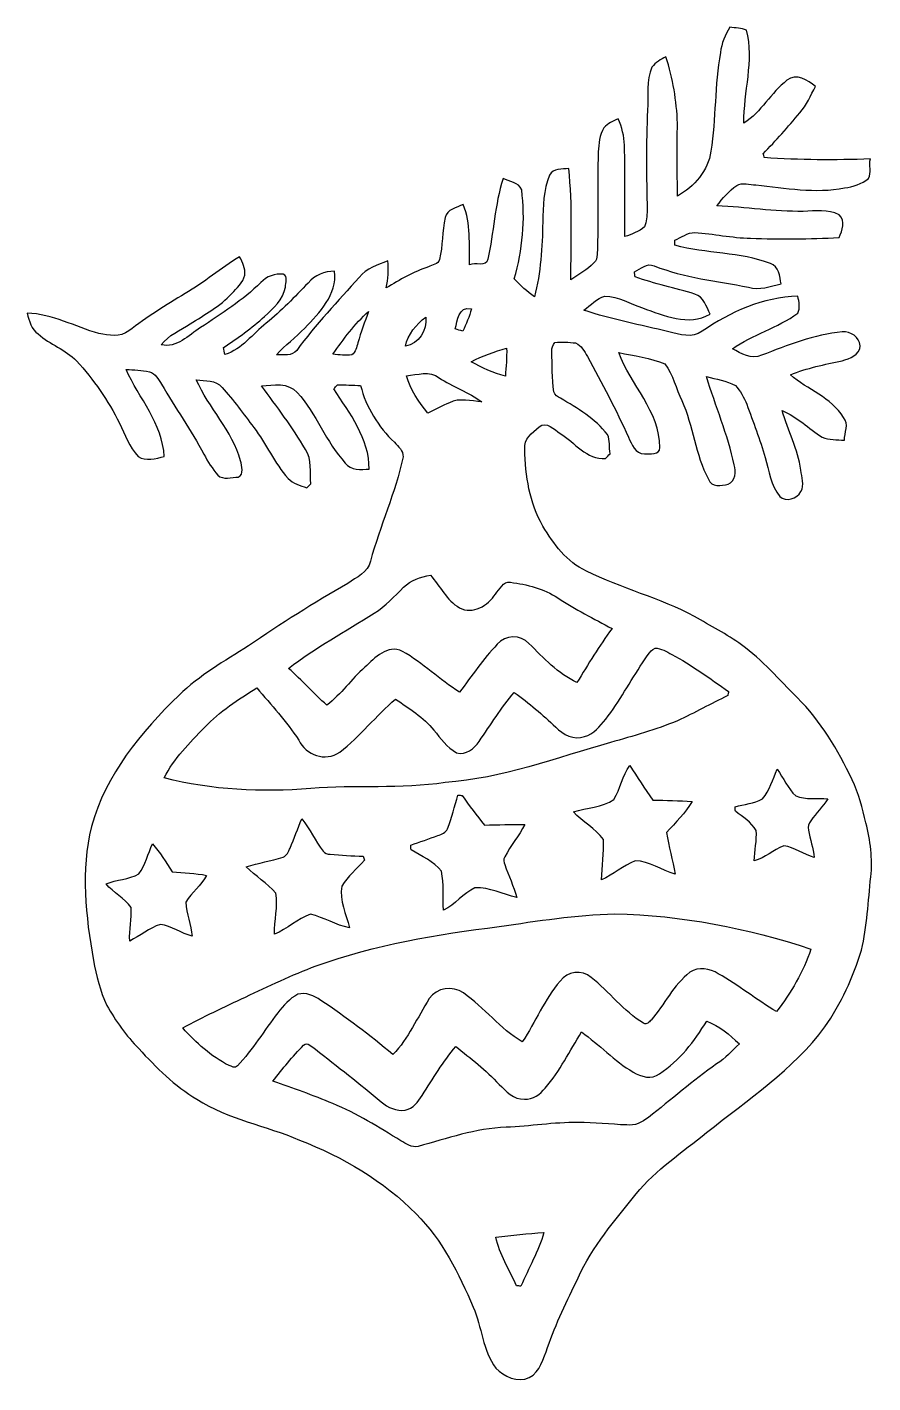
# Model space of a CAD drawing. Header units: centimetres. Extents: x -8.8 to 9.1, y -14.6 to 14.1.
import ezdxf

# ---------------------------------------------------------------- set-up
doc = ezdxf.new("R2010")
doc.units = ezdxf.units.CM
doc.header["$MEASUREMENT"] = 0
doc.layers.add('Layer 1', color=7, linetype='Continuous')

msp = doc.modelspace()

# ---------------------------------------------------------------- linework, layer by layer
at = {"layer": 'Layer 1', "color": 251}
for points, knots in [([(6.08401, 14.08395), (6.19795, 14.06243), (6.32672, 14.06913), (6.43643, 14.02115), (6.43643, 14.02115), (6.604, 13.3731), (6.36799, 12.71199), (6.38034, 12.05653), (6.38034, 12.05653), (6.74758, 12.29078), (6.94725, 12.70035), (7.28839, 12.96), (7.28839, 12.96), (7.48841, 13.13004), (7.72266, 12.95294), (7.8927, 12.833), (7.8927, 12.833), (7.78827, 12.64144), (7.70184, 12.43683), (7.55721, 12.27102), (7.55721, 12.27102), (7.30744, 11.97786), (7.05908, 11.68259), (6.78568, 11.41095), (6.78568, 11.41095), (6.79203, 11.38978), (6.80402, 11.34816), (6.81002, 11.32734), (6.81002, 11.32734), (7.55509, 11.27478), (8.30157, 11.27231), (9.0484, 11.29947), (9.0484, 11.29947), (9.01629, 11.1693), (9.07732, 11.00949), (9.00677, 10.88884), (9.00677, 10.88884), (8.86954, 10.76678), (8.68221, 10.71704), (8.50547, 10.68599), (8.50547, 10.68599), (7.88317, 10.57028), (7.25311, 10.68211), (6.63328, 10.75514), (6.63328, 10.75514), (6.50346, 10.73961), (6.34471, 10.82075), (6.22794, 10.74032), (6.22794, 10.74032), (6.06496, 10.62038), (5.92772, 10.46833), (5.80813, 10.30605), (5.80813, 10.30605), (6.41703, 10.28347), (7.02204, 10.18505), (7.63235, 10.19175), (7.63235, 10.19175), (7.88388, 10.19598), (8.15799, 10.2489), (8.38906, 10.11802), (8.38906, 10.11802), (8.53475, 9.98926), (8.45644, 9.78711), (8.38941, 9.6393), (8.38941, 9.6393), (7.76676, 9.60614), (7.14269, 9.60085), (6.52004, 9.62307), (6.52004, 9.62307), (6.12387, 9.63366), (5.73617, 9.72079), (5.34176, 9.74478), (5.34176, 9.74478), (5.18619, 9.74831), (5.05813, 9.63683), (4.92019, 9.58286), (4.92019, 9.58286), (4.92125, 9.5564), (4.92301, 9.50348), (4.92407, 9.47702), (4.92407, 9.47702), (5.58588, 9.29393), (6.2932, 9.33767), (6.93843, 9.09214), (6.93843, 9.09214), (7.12117, 9.03605), (7.13422, 8.81415), (7.1628, 8.65964), (7.1628, 8.65964), (6.93737, 8.6039), (6.70807, 8.52593), (6.47488, 8.59155), (6.47488, 8.59155), (5.80707, 8.71961), (5.12374, 8.78981), (4.48627, 9.04028), (4.48627, 9.04028), (4.33352, 9.11684), (4.20053, 8.97608), (4.07, 8.91505), (4.07, 8.91505), (4.07247, 8.88859), (4.07741, 8.83532), (4.07987, 8.80886), (4.07987, 8.80886), (4.49298, 8.65928), (4.92584, 8.5792), (5.34388, 8.44479), (5.34388, 8.44479), (5.53156, 8.39223), (5.58412, 8.17562), (5.66561, 8.02005), (5.66561, 8.02005), (5.20559, 7.76111), (4.68877, 7.99289), (4.24074, 8.15305), (4.24074, 8.15305), (3.97651, 8.24018), (3.73027, 8.40176), (3.44558, 8.40493), (3.44558, 8.40493), (3.27131, 8.35307), (3.14537, 8.20914), (3.00073, 8.10719), (3.00073, 8.10719), (3.58352, 7.90363), (4.19453, 7.80097), (4.79107, 7.64505), (4.79107, 7.64505), (5.02109, 7.59601), (5.28849, 7.50252), (5.49698, 7.65951), (5.49698, 7.65951), (6.09247, 8.07297), (6.78356, 8.37882), (7.51911, 8.39929), (7.51911, 8.39929), (7.54345, 8.28146), (7.56779, 8.15481), (7.51805, 8.03945), (7.51805, 8.03945), (7.08731, 7.73712), (6.57049, 7.5886), (6.13551, 7.29156), (6.13551, 7.29156), (6.31649, 7.18326), (6.53732, 7.06085), (6.75181, 7.15257), (6.75181, 7.15257), (7.30321, 7.36988), (7.86306, 7.58649), (8.45714, 7.64928), (8.45714, 7.64928), (8.63036, 7.66057), (8.82086, 7.5371), (8.83602, 7.35542), (8.83602, 7.35542), (8.82721, 7.15962), (8.61166, 7.07919), (8.45114, 7.03721), (8.45114, 7.03721), (8.08249, 6.95854), (7.71066, 6.88375), (7.36, 6.74229), (7.36, 6.74229), (7.71596, 6.41844), (8.23172, 6.27027), (8.48078, 5.83636), (8.48078, 5.83636), (8.61448, 5.70195), (8.49524, 5.51533), (8.50159, 5.35799), (8.50159, 5.35799), (8.34425, 5.37245), (8.17774, 5.36081), (8.02957, 5.42078), (8.02957, 5.42078), (7.74947, 5.60917), (7.50006, 5.85117), (7.18608, 5.98558), (7.18608, 5.98558), (7.3085, 5.56366), (7.5184, 5.16819), (7.58437, 4.72934), (7.58437, 4.72934), (7.59672, 4.58258), (7.66516, 4.41254), (7.58261, 4.27284), (7.58261, 4.27284), (7.50464, 4.11903), (7.26722, 4.04777), (7.13528, 4.17195), (7.13528, 4.17195), (6.94443, 4.40549), (6.91762, 4.71452), (6.82554, 4.99145), (6.82554, 4.99145), (6.72042, 5.37528), (6.57648, 5.7464), (6.43819, 6.11858), (6.43819, 6.11858), (6.38351, 6.26286), (6.3052, 6.40256), (6.19831, 6.51334), (6.19831, 6.51334), (6.01169, 6.61952), (5.79155, 6.6481), (5.58694, 6.70384), (5.58694, 6.70384), (5.77956, 6.08048), (6.03885, 5.47688), (6.17432, 4.83588), (6.17432, 4.83588), (6.21489, 4.70041), (6.20571, 4.48733), (6.04626, 4.43089), (6.04626, 4.43089), (5.90374, 4.39526), (5.68995, 4.35575), (5.63139, 4.53602), (5.63139, 4.53602), (5.34917, 5.05248), (5.31036, 5.66032), (5.06765, 6.19478), (5.06765, 6.19478), (4.94136, 6.44772), (4.88738, 6.74229), (4.71241, 6.96877), (4.71241, 6.96877), (4.40549, 7.10106), (4.06224, 7.14234), (3.73556, 7.21148), (3.73556, 7.21148), (3.98533, 6.52392), (4.60551, 5.97182), (4.60516, 5.20312), (4.60516, 5.20312), (4.60234, 5.04296), (4.39208, 5.07083), (4.28061, 5.07012), (4.28061, 5.07012), (4.08693, 5.06801), (4.01002, 5.27685), (3.93947, 5.42184), (3.93947, 5.42184), (3.68441, 6.00675), (3.37714, 6.56625), (3.07411, 7.12717), (3.07411, 7.12717), (3.00849, 7.23371), (2.94781, 7.36141), (2.82646, 7.41327), (2.82646, 7.41327), (2.68041, 7.42703), (2.53189, 7.44643), (2.38689, 7.42103), (2.38689, 7.42103), (2.3435, 7.37023), (2.32198, 7.30321), (2.32445, 7.23688), (2.32445, 7.23688), (2.32763, 6.95149), (2.33221, 6.66538), (2.36396, 6.38104), (2.36396, 6.38104), (2.38196, 6.3119), (2.45039, 6.27909), (2.50578, 6.24417), (2.50578, 6.24417), (2.86738, 6.03426), (3.23956, 5.81343), (3.4985, 5.47688), (3.4985, 5.47688), (3.562, 5.35622), (3.52143, 5.20453), (3.55424, 5.07471), (3.55424, 5.07471), (3.52213, 5.0419), (3.49038, 5.00839), (3.45934, 4.97452), (3.45934, 4.97452), (3.05364, 4.93501), (2.81164, 5.31707), (2.50155, 5.50263), (2.50155, 5.50263), (2.37949, 5.58165), (2.20345, 5.76862), (2.05387, 5.6388), (2.05387, 5.6388), (1.90888, 5.52097), (1.71697, 5.38339), (1.75401, 5.16749), (1.75401, 5.16749), (1.76601, 4.61151), (1.84679, 4.03331), (2.13501, 3.54683), (2.13501, 3.54683), (2.36396, 3.16759), (2.63384, 2.78271), (3.05259, 2.59609), (3.05259, 2.59609), (3.79236, 2.22462), (4.60869, 2.02918), (5.33894, 1.63618), (5.33894, 1.63618), (5.67055, 1.43863), (6.01768, 1.26541), (6.32989, 1.03646), (6.32989, 1.03646), (6.76875, 0.7172), (7.12329, 0.30233), (7.50641, -0.07832), (7.50641, -0.07832), (8.00594, -0.56974), (8.3626, -1.18357), (8.66457, -1.81081), (8.66457, -1.81081), (8.80357, -2.09938), (8.87765, -2.41265), (8.95385, -2.72239), (8.95385, -2.72239), (9.04875, -3.09457), (9.10202, -3.48051), (9.05757, -3.86433), (9.05757, -3.86433), (9.00324, -4.38115), (8.9789, -4.90326), (8.86178, -5.41091), (8.86178, -5.41091), (8.68574, -5.98487), (8.42927, -6.53803), (8.08955, -7.03333), (8.08955, -7.03333), (7.41468, -7.93609), (6.46606, -8.57003), (5.59259, -9.26183), (5.59259, -9.26183), (5.08282, -9.67811), (4.52296, -10.04464), (4.10492, -10.5604), (4.10492, -10.5604), (3.65301, -11.11814), (3.17853, -11.67271), (2.87655, -12.33064), (2.87655, -12.33064), (2.65289, -12.81818), (2.40171, -13.29478), (2.23449, -13.80631), (2.23449, -13.80631), (2.14348, -14.03033), (2.0828, -14.31784), (1.84573, -14.43884), (1.84573, -14.43884), (1.59808, -14.55067), (1.31657, -14.41944), (1.14335, -14.23776), (1.14335, -14.23776), (0.86325, -13.8624), (0.8449, -13.37275), (0.66463, -12.95224), (0.66463, -12.95224), (0.36089, -12.24456), (0.01482, -11.52948), (-0.54081, -10.98268), (-0.54081, -10.98268), (-1.22731, -10.2803), (-2.09303, -9.77759), (-3.00284, -9.42128), (-3.00284, -9.42128), (-3.71757, -9.11437), (-4.50885, -8.98525), (-5.17172, -8.56121), (-5.17172, -8.56121), (-5.63915, -8.27864), (-6.03003, -7.89093), (-6.39798, -7.49124), (-6.39798, -7.49124), (-6.66186, -7.21889), (-6.88587, -6.9088), (-7.06896, -6.57719), (-7.06896, -6.57719), (-7.2196, -6.2805), (-7.28733, -5.9503), (-7.35542, -5.62716), (-7.35542, -5.62716), (-7.51522, -4.69653), (-7.63164, -3.72851), (-7.39563, -2.80035), (-7.39563, -2.80035), (-7.09754, -1.70568), (-6.34859, -0.80045), (-5.54673, -0.02752), (-5.54673, -0.02752), (-5.11739, 0.39582), (-4.58646, 0.69039), (-4.08376, 1.01459), (-4.08376, 1.01459), (-3.39831, 1.47849), (-2.70193, 1.92581), (-1.98155, 2.33398), (-1.98155, 2.33398), (-1.80622, 2.46345), (-1.54905, 2.56258), (-1.50566, 2.80494), (-1.50566, 2.80494), (-1.30246, 3.54718), (-0.97896, 4.25203), (-0.81809, 5.00592), (-0.81809, 5.00592), (-0.80645, 5.13503), (-0.92004, 5.22887), (-0.99977, 5.3146), (-0.99977, 5.3146), (-1.34267, 5.63951), (-1.59879, 6.05649), (-1.7145, 6.5151), (-1.7145, 6.5151), (-1.87713, 6.52251), (-2.04047, 6.52604), (-2.20274, 6.53203), (-2.20274, 6.53203), (-2.2285, 6.5024), (-2.2539, 6.47277), (-2.2793, 6.44243), (-2.2793, 6.44243), (-1.94451, 5.92808), (-1.52859, 5.39186), (-1.53282, 4.74557), (-1.53282, 4.74557), (-1.70568, 4.7438), (-1.9177, 4.71523), (-2.03659, 4.87751), (-2.03659, 4.87751), (-2.44581, 5.32236), (-2.64795, 5.91785), (-3.05082, 6.3694), (-3.05082, 6.3694), (-3.23921, 6.58001), (-3.55847, 6.52992), (-3.80718, 6.50558), (-3.80718, 6.50558), (-3.48262, 6.07025), (-3.15278, 5.63527), (-2.87937, 5.16467), (-2.87937, 5.16467), (-2.7305, 4.95124), (-2.78941, 4.67854), (-2.76401, 4.43548), (-2.76401, 4.43548), (-2.79329, 4.40972), (-2.82222, 4.38326), (-2.8508, 4.35681), (-2.8508, 4.35681), (-2.98979, 4.40231), (-3.14043, 4.44147), (-3.24309, 4.55224), (-3.24309, 4.55224), (-3.53307, 4.8768), (-3.70628, 5.28285), (-3.96875, 5.62681), (-3.96875, 5.62681), (-4.18394, 5.91608), (-4.40055, 6.20501), (-4.63797, 6.47594), (-4.63797, 6.47594), (-4.77061, 6.6354), (-4.99639, 6.60788), (-5.18266, 6.63646), (-5.18266, 6.63646), (-4.91878, 6.04238), (-4.42454, 5.56189), (-4.24744, 4.92478), (-4.24744, 4.92478), (-4.22698, 4.8073), (-4.16595, 4.64397), (-4.29824, 4.57518), (-4.29824, 4.57518), (-4.43512, 4.58541), (-4.61504, 4.51132), (-4.72758, 4.62033), (-4.72758, 4.62033), (-4.84117, 4.75791), (-4.94065, 4.90643), (-5.02356, 5.06413), (-5.02356, 5.06413), (-5.2959, 5.57071), (-5.62293, 6.0452), (-5.91397, 6.54085), (-5.91397, 6.54085), (-5.98099, 6.64139), (-6.04555, 6.77051), (-6.17114, 6.80508), (-6.17114, 6.80508), (-6.33518, 6.83013), (-6.49923, 6.84953), (-6.66468, 6.85412), (-6.66468, 6.85412), (-6.39198, 6.24381), (-5.89703, 5.71112), (-5.85823, 5.01227), (-5.85823, 5.01227), (-6.03497, 4.98052), (-6.25299, 4.90044), (-6.41103, 5.01862), (-6.41103, 5.01862), (-6.598, 5.21653), (-6.68867, 5.47864), (-6.80685, 5.71888), (-6.80685, 5.71888), (-7.03721, 6.20183), (-7.35718, 6.63646), (-7.70925, 7.03721), (-7.70925, 7.03721), (-7.94456, 7.27181), (-8.27299, 7.38187), (-8.51923, 7.60307), (-8.51923, 7.60307), (-8.67375, 7.69691), (-8.70761, 7.88176), (-8.75453, 8.04051), (-8.75453, 8.04051), (-8.21337, 8.03169), (-7.74524, 7.75159), (-7.23865, 7.61189), (-7.23865, 7.61189), (-7.03192, 7.57202), (-6.78674, 7.52792), (-6.60964, 7.66798), (-6.60964, 7.66798), (-6.23076, 7.9562), (-5.83001, 8.21478), (-5.41902, 8.45467), (-5.41902, 8.45467), (-5.01897, 8.68997), (-4.6669, 8.99619), (-4.26896, 9.23466), (-4.26896, 9.23466), (-4.20652, 9.11296), (-4.1462, 8.98525), (-4.15678, 8.84343), (-4.15678, 8.84343), (-4.20053, 8.68609), (-4.32753, 8.57179), (-4.43371, 8.45538), (-4.43371, 8.45538), (-4.68171, 8.18727), (-5.00662, 8.01017), (-5.31213, 7.81756), (-5.31213, 7.81756), (-5.52238, 7.67962), (-5.76968, 7.57978), (-5.92561, 7.37341), (-5.92561, 7.37341), (-5.59012, 7.29791), (-5.34776, 7.57661), (-5.09446, 7.73747), (-5.09446, 7.73747), (-4.64891, 8.02569), (-4.20405, 8.31991), (-3.81953, 8.68856), (-3.81953, 8.68856), (-3.70381, 8.82227), (-3.5179, 8.88294), (-3.34574, 8.86284), (-3.34574, 8.86284), (-3.23815, 8.82297), (-3.30271, 8.68186), (-3.30024, 8.5912), (-3.30024, 8.5912), (-3.3468, 8.33296), (-3.55776, 8.14529), (-3.73944, 7.97242), (-3.73944, 7.97242), (-4.01038, 7.72971), (-4.3053, 7.51487), (-4.6101, 7.31696), (-4.6101, 7.31696), (-4.59987, 7.26687), (-4.58929, 7.21677), (-4.57835, 7.16668), (-4.57835, 7.16668), (-4.21816, 7.28063), (-3.99203, 7.60624), (-3.70487, 7.83131), (-3.70487, 7.83131), (-3.38596, 8.08743), (-3.10691, 8.38623), (-2.82328, 8.67939), (-2.82328, 8.67939), (-2.6797, 8.84202), (-2.47474, 8.92387), (-2.26272, 8.93233), (-2.26272, 8.93233), (-2.20239, 8.42927), (-2.58022, 8.05921), (-2.89419, 7.72724), (-2.89419, 7.72724), (-3.08081, 7.52651), (-3.31082, 7.37023), (-3.48862, 7.16139), (-3.48862, 7.16139), (-3.35139, 7.1695), (-3.15983, 7.12611), (-3.06141, 7.25699), (-3.06141, 7.25699), (-2.66488, 7.80627), (-2.19393, 8.29522), (-1.74272, 8.79863), (-1.74272, 8.79863), (-1.58997, 8.98384), (-1.35608, 9.06427), (-1.13806, 9.14576), (-1.13806, 9.14576), (-1.12607, 8.95456), (-1.12889, 8.76229), (-1.17122, 8.57497), (-1.17122, 8.57497), (-0.88653, 8.74783), (-0.59655, 8.91505), (-0.27975, 9.02194), (-0.27975, 9.02194), (-0.21237, 9.06674), (-0.0635, 9.07133), (-0.04657, 9.17822), (-0.04657, 9.17822), (0.02117, 9.46785), (0.01023, 9.76947), (0.07056, 10.06016), (0.07056, 10.06016), (0.10936, 10.23761), (0.31221, 10.27077), (0.45191, 10.33745), (0.45191, 10.33745), (0.61983, 9.93599), (0.57573, 9.49007), (0.58561, 9.06533), (0.58561, 9.06533), (0.69497, 9.12319), (0.94086, 9.00606), (0.97543, 9.17963), (0.97543, 9.17963), (1.09538, 9.74478), (1.11689, 10.33039), (1.29505, 10.8839), (1.29505, 10.8839), (1.42628, 10.82604), (1.62631, 10.80382), (1.68698, 10.64895), (1.68698, 10.64895), (1.77024, 10.01889), (1.70321, 9.37754), (1.53176, 8.76723), (1.53176, 8.76723), (1.66158, 8.62753), (1.80093, 8.49559), (1.95827, 8.38694), (1.95827, 8.38694), (2.08915, 8.90199), (2.12231, 9.43645), (2.13219, 9.96597), (2.13219, 9.96597), (2.14136, 10.29758), (2.1403, 10.64472), (2.27401, 10.95516), (2.27401, 10.95516), (2.34844, 11.10686), (2.54071, 11.07581), (2.68146, 11.09909), (2.68146, 11.09909), (2.76472, 10.31769), (2.72697, 9.53135), (2.72591, 8.74712), (2.72591, 8.74712), (2.89489, 8.85472), (3.06564, 8.96373), (3.21169, 9.10202), (3.21169, 9.10202), (3.26319, 9.14717), (3.27942, 9.21667), (3.28154, 9.28194), (3.28154, 9.28194), (3.31435, 10.00337), (3.28436, 10.7255), (3.30235, 11.44693), (3.30235, 11.44693), (3.31929, 11.6205), (3.32458, 11.80853), (3.42477, 11.95846), (3.42477, 11.95846), (3.50167, 12.05336), (3.62056, 12.09746), (3.72745, 12.14861), (3.72745, 12.14861), (3.80612, 11.97257), (3.85057, 11.78172), (3.85586, 11.5884), (3.85586, 11.5884), (3.88056, 10.94564), (3.85198, 10.30182), (3.86715, 9.6587), (3.86715, 9.6587), (4.01002, 9.71303), (4.16278, 9.76418), (4.28025, 9.86614), (4.28025, 9.86614), (4.33105, 9.97197), (4.32647, 10.09721), (4.33776, 10.21221), (4.33776, 10.21221), (4.31871, 10.91777), (4.31094, 11.62403), (4.34516, 12.32923), (4.34516, 12.32923), (4.36633, 12.63227), (4.31377, 12.95188), (4.43689, 13.2394), (4.43689, 13.2394), (4.5152, 13.33676), (4.62104, 13.40485), (4.73393, 13.45565), (4.73393, 13.45565), (4.88421, 13.00304), (4.95547, 12.5282), (4.97734, 12.05265), (4.97734, 12.05265), (4.96182, 11.54007), (4.96993, 11.02642), (4.97946, 10.51348), (4.97946, 10.51348), (5.32236, 10.71457), (5.63421, 11.05359), (5.67972, 11.4621), (5.67972, 11.4621), (5.79437, 12.15214), (5.75416, 12.8584), (5.88574, 13.54667), (5.88574, 13.54667), (5.90444, 13.74034), (5.9817, 13.92061), (6.08401, 14.08395), (6.08401, 14.08395), (6.08401, 14.08395), (6.08401, 14.08395), (6.08401, 14.08395)], [0, 0, 0, 0, 0.00534759, 0.00534759, 0.00534759, 0.00534759, 0.01069519, 0.01069519, 0.01069519, 0.01069519, 0.01604278, 0.01604278, 0.01604278, 0.01604278, 0.02139037, 0.02139037, 0.02139037, 0.02139037, 0.02673797, 0.02673797, 0.02673797, 0.02673797, 0.03208556, 0.03208556, 0.03208556, 0.03208556, 0.03743316, 0.03743316, 0.03743316, 0.03743316, 0.04278075, 0.04278075, 0.04278075, 0.04278075, 0.04812834, 0.04812834, 0.04812834, 0.04812834, 0.05347594, 0.05347594, 0.05347594, 0.05347594, 0.05882353, 0.05882353, 0.05882353, 0.05882353, 0.06417112, 0.06417112, 0.06417112, 0.06417112, 0.06951872, 0.06951872, 0.06951872, 0.06951872, 0.07486631, 0.07486631, 0.07486631, 0.07486631, 0.0802139, 0.0802139, 0.0802139, 0.0802139, 0.0855615, 0.0855615, 0.0855615, 0.0855615, 0.09090909, 0.09090909, 0.09090909, 0.09090909, 0.09625668, 0.09625668, 0.09625668, 0.09625668, 0.10160428, 0.10160428, 0.10160428, 0.10160428, 0.10695187, 0.10695187, 0.10695187, 0.10695187, 0.11229947, 0.11229947, 0.11229947, 0.11229947, 0.11764706, 0.11764706, 0.11764706, 0.11764706, 0.12299465, 0.12299465, 0.12299465, 0.12299465, 0.12834225, 0.12834225, 0.12834225, 0.12834225, 0.13368984, 0.13368984, 0.13368984, 0.13368984, 0.13903743, 0.13903743, 0.13903743, 0.13903743, 0.14438503, 0.14438503, 0.14438503, 0.14438503, 0.14973262, 0.14973262, 0.14973262, 0.14973262, 0.15508021, 0.15508021, 0.15508021, 0.15508021, 0.16042781, 0.16042781, 0.16042781, 0.16042781, 0.1657754, 0.1657754, 0.1657754, 0.1657754, 0.17112299, 0.17112299, 0.17112299, 0.17112299, 0.17647059, 0.17647059, 0.17647059, 0.17647059, 0.18181818, 0.18181818, 0.18181818, 0.18181818, 0.18716578, 0.18716578, 0.18716578, 0.18716578, 0.19251337, 0.19251337, 0.19251337, 0.19251337, 0.19786096, 0.19786096, 0.19786096, 0.19786096, 0.20320856, 0.20320856, 0.20320856, 0.20320856, 0.20855615, 0.20855615, 0.20855615, 0.20855615, 0.21390374, 0.21390374, 0.21390374, 0.21390374, 0.21925134, 0.21925134, 0.21925134, 0.21925134, 0.22459893, 0.22459893, 0.22459893, 0.22459893, 0.22994652, 0.22994652, 0.22994652, 0.22994652, 0.23529412, 0.23529412, 0.23529412, 0.23529412, 0.24064171, 0.24064171, 0.24064171, 0.24064171, 0.2459893, 0.2459893, 0.2459893, 0.2459893, 0.2513369, 0.2513369, 0.2513369, 0.2513369, 0.25668449, 0.25668449, 0.25668449, 0.25668449, 0.26203209, 0.26203209, 0.26203209, 0.26203209, 0.26737968, 0.26737968, 0.26737968, 0.26737968, 0.27272727, 0.27272727, 0.27272727, 0.27272727, 0.27807487, 0.27807487, 0.27807487, 0.27807487, 0.28342246, 0.28342246, 0.28342246, 0.28342246, 0.28877005, 0.28877005, 0.28877005, 0.28877005, 0.29411765, 0.29411765, 0.29411765, 0.29411765, 0.29946524, 0.29946524, 0.29946524, 0.29946524, 0.30481283, 0.30481283, 0.30481283, 0.30481283, 0.31016043, 0.31016043, 0.31016043, 0.31016043, 0.31550802, 0.31550802, 0.31550802, 0.31550802, 0.32085561, 0.32085561, 0.32085561, 0.32085561, 0.32620321, 0.32620321, 0.32620321, 0.32620321, 0.3315508, 0.3315508, 0.3315508, 0.3315508, 0.3368984, 0.3368984, 0.3368984, 0.3368984, 0.34224599, 0.34224599, 0.34224599, 0.34224599, 0.34759358, 0.34759358, 0.34759358, 0.34759358, 0.35294118, 0.35294118, 0.35294118, 0.35294118, 0.35828877, 0.35828877, 0.35828877, 0.35828877, 0.36363636, 0.36363636, 0.36363636, 0.36363636, 0.36898396, 0.36898396, 0.36898396, 0.36898396, 0.37433155, 0.37433155, 0.37433155, 0.37433155, 0.37967914, 0.37967914, 0.37967914, 0.37967914, 0.38502674, 0.38502674, 0.38502674, 0.38502674, 0.39037433, 0.39037433, 0.39037433, 0.39037433, 0.39572193, 0.39572193, 0.39572193, 0.39572193, 0.40106952, 0.40106952, 0.40106952, 0.40106952, 0.40641711, 0.40641711, 0.40641711, 0.40641711, 0.41176471, 0.41176471, 0.41176471, 0.41176471, 0.4171123, 0.4171123, 0.4171123, 0.4171123, 0.42245989, 0.42245989, 0.42245989, 0.42245989, 0.42780749, 0.42780749, 0.42780749, 0.42780749, 0.43315508, 0.43315508, 0.43315508, 0.43315508, 0.43850267, 0.43850267, 0.43850267, 0.43850267, 0.44385027, 0.44385027, 0.44385027, 0.44385027, 0.44919786, 0.44919786, 0.44919786, 0.44919786, 0.45454545, 0.45454545, 0.45454545, 0.45454545, 0.45989305, 0.45989305, 0.45989305, 0.45989305, 0.46524064, 0.46524064, 0.46524064, 0.46524064, 0.47058824, 0.47058824, 0.47058824, 0.47058824, 0.47593583, 0.47593583, 0.47593583, 0.47593583, 0.48128342, 0.48128342, 0.48128342, 0.48128342, 0.48663102, 0.48663102, 0.48663102, 0.48663102, 0.49197861, 0.49197861, 0.49197861, 0.49197861, 0.4973262, 0.4973262, 0.4973262, 0.4973262, 0.5026738, 0.5026738, 0.5026738, 0.5026738, 0.50802139, 0.50802139, 0.50802139, 0.50802139, 0.51336898, 0.51336898, 0.51336898, 0.51336898, 0.51871658, 0.51871658, 0.51871658, 0.51871658, 0.52406417, 0.52406417, 0.52406417, 0.52406417, 0.52941176, 0.52941176, 0.52941176, 0.52941176, 0.53475936, 0.53475936, 0.53475936, 0.53475936, 0.54010695, 0.54010695, 0.54010695, 0.54010695, 0.54545455, 0.54545455, 0.54545455, 0.54545455, 0.55080214, 0.55080214, 0.55080214, 0.55080214, 0.55614973, 0.55614973, 0.55614973, 0.55614973, 0.56149733, 0.56149733, 0.56149733, 0.56149733, 0.56684492, 0.56684492, 0.56684492, 0.56684492, 0.57219251, 0.57219251, 0.57219251, 0.57219251, 0.57754011, 0.57754011, 0.57754011, 0.57754011, 0.5828877, 0.5828877, 0.5828877, 0.5828877, 0.58823529, 0.58823529, 0.58823529, 0.58823529, 0.59358289, 0.59358289, 0.59358289, 0.59358289, 0.59893048, 0.59893048, 0.59893048, 0.59893048, 0.60427807, 0.60427807, 0.60427807, 0.60427807, 0.60962567, 0.60962567, 0.60962567, 0.60962567, 0.61497326, 0.61497326, 0.61497326, 0.61497326, 0.62032086, 0.62032086, 0.62032086, 0.62032086, 0.62566845, 0.62566845, 0.62566845, 0.62566845, 0.63101604, 0.63101604, 0.63101604, 0.63101604, 0.63636364, 0.63636364, 0.63636364, 0.63636364, 0.64171123, 0.64171123, 0.64171123, 0.64171123, 0.64705882, 0.64705882, 0.64705882, 0.64705882, 0.65240642, 0.65240642, 0.65240642, 0.65240642, 0.65775401, 0.65775401, 0.65775401, 0.65775401, 0.6631016, 0.6631016, 0.6631016, 0.6631016, 0.6684492, 0.6684492, 0.6684492, 0.6684492, 0.67379679, 0.67379679, 0.67379679, 0.67379679, 0.67914439, 0.67914439, 0.67914439, 0.67914439, 0.68449198, 0.68449198, 0.68449198, 0.68449198, 0.68983957, 0.68983957, 0.68983957, 0.68983957, 0.69518717, 0.69518717, 0.69518717, 0.69518717, 0.70053476, 0.70053476, 0.70053476, 0.70053476, 0.70588235, 0.70588235, 0.70588235, 0.70588235, 0.71122995, 0.71122995, 0.71122995, 0.71122995, 0.71657754, 0.71657754, 0.71657754, 0.71657754, 0.72192513, 0.72192513, 0.72192513, 0.72192513, 0.72727273, 0.72727273, 0.72727273, 0.72727273, 0.73262032, 0.73262032, 0.73262032, 0.73262032, 0.73796791, 0.73796791, 0.73796791, 0.73796791, 0.74331551, 0.74331551, 0.74331551, 0.74331551, 0.7486631, 0.7486631, 0.7486631, 0.7486631, 0.7540107, 0.7540107, 0.7540107, 0.7540107, 0.75935829, 0.75935829, 0.75935829, 0.75935829, 0.76470588, 0.76470588, 0.76470588, 0.76470588, 0.77005348, 0.77005348, 0.77005348, 0.77005348, 0.77540107, 0.77540107, 0.77540107, 0.77540107, 0.78074866, 0.78074866, 0.78074866, 0.78074866, 0.78609626, 0.78609626, 0.78609626, 0.78609626, 0.79144385, 0.79144385, 0.79144385, 0.79144385, 0.79679144, 0.79679144, 0.79679144, 0.79679144, 0.80213904, 0.80213904, 0.80213904, 0.80213904, 0.80748663, 0.80748663, 0.80748663, 0.80748663, 0.81283422, 0.81283422, 0.81283422, 0.81283422, 0.81818182, 0.81818182, 0.81818182, 0.81818182, 0.82352941, 0.82352941, 0.82352941, 0.82352941, 0.82887701, 0.82887701, 0.82887701, 0.82887701, 0.8342246, 0.8342246, 0.8342246, 0.8342246, 0.83957219, 0.83957219, 0.83957219, 0.83957219, 0.84491979, 0.84491979, 0.84491979, 0.84491979, 0.85026738, 0.85026738, 0.85026738, 0.85026738, 0.85561497, 0.85561497, 0.85561497, 0.85561497, 0.86096257, 0.86096257, 0.86096257, 0.86096257, 0.86631016, 0.86631016, 0.86631016, 0.86631016, 0.87165775, 0.87165775, 0.87165775, 0.87165775, 0.87700535, 0.87700535, 0.87700535, 0.87700535, 0.88235294, 0.88235294, 0.88235294, 0.88235294, 0.88770053, 0.88770053, 0.88770053, 0.88770053, 0.89304813, 0.89304813, 0.89304813, 0.89304813, 0.89839572, 0.89839572, 0.89839572, 0.89839572, 0.90374332, 0.90374332, 0.90374332, 0.90374332, 0.90909091, 0.90909091, 0.90909091, 0.90909091, 0.9144385, 0.9144385, 0.9144385, 0.9144385, 0.9197861, 0.9197861, 0.9197861, 0.9197861, 0.92513369, 0.92513369, 0.92513369, 0.92513369, 0.93048128, 0.93048128, 0.93048128, 0.93048128, 0.93582888, 0.93582888, 0.93582888, 0.93582888, 0.94117647, 0.94117647, 0.94117647, 0.94117647, 0.94652406, 0.94652406, 0.94652406, 0.94652406, 0.95187166, 0.95187166, 0.95187166, 0.95187166, 0.95721925, 0.95721925, 0.95721925, 0.95721925, 0.96256684, 0.96256684, 0.96256684, 0.96256684, 0.96791444, 0.96791444, 0.96791444, 0.96791444, 0.97326203, 0.97326203, 0.97326203, 0.97326203, 0.97860963, 0.97860963, 0.97860963, 0.97860963, 0.98395722, 0.98395722, 0.98395722, 0.98395722, 0.98930481, 0.98930481, 0.98930481, 0.98930481, 1, 1, 1, 1]), ([(-2.29764, 7.17585), (-2.165, 7.15716), (-2.03129, 7.14904), (-1.89759, 7.16068), (-1.89759, 7.16068), (-1.82069, 7.22207), (-1.79917, 7.32472), (-1.76883, 7.41362), (-1.76883, 7.41362), (-1.71027, 7.64011), (-1.62454, 7.85777), (-1.54552, 8.0772), (-1.54552, 8.0772), (-1.84009, 7.81756), (-2.07398, 7.49617), (-2.29764, 7.17585), (-2.29764, 7.17585), (-2.29764, 7.17585), (-2.29764, 7.17585), (-2.29764, 7.17585)], [0, 0, 0, 0, 0.16666667, 0.16666667, 0.16666667, 0.16666667, 0.33333333, 0.33333333, 0.33333333, 0.33333333, 0.5, 0.5, 0.5, 0.5, 0.66666667, 0.66666667, 0.66666667, 0.66666667, 1, 1, 1, 1]), ([(0.28257, 7.7089), (0.33655, 7.69373), (0.39052, 7.67821), (0.44485, 7.66269), (0.44485, 7.66269), (0.51576, 7.81438), (0.58526, 7.96819), (0.62512, 8.13188), (0.62512, 8.13188), (0.34361, 8.19291), (0.33937, 7.88741), (0.28257, 7.7089), (0.28257, 7.7089), (0.28257, 7.7089), (0.28257, 7.7089), (0.28257, 7.7089)], [0, 0, 0, 0, 0.2, 0.2, 0.2, 0.2, 0.4, 0.4, 0.4, 0.4, 0.6, 0.6, 0.6, 0.6, 1, 1, 1, 1]), ([(-0.768, 7.34377), (-0.48754, 7.39599), (-0.3108, 7.67891), (-0.3369, 7.95726), (-0.3369, 7.95726), (-0.54116, 7.80909), (-0.71508, 7.59425), (-0.768, 7.34377), (-0.768, 7.34377), (-0.768, 7.34377), (-0.768, 7.34377), (-0.768, 7.34377)], [0, 0, 0, 0, 0.25, 0.25, 0.25, 0.25, 0.5, 0.5, 0.5, 0.5, 1, 1, 1, 1]), ([(0.6223, 7.0164), (0.84984, 6.88834), (1.08761, 6.77228), (1.34373, 6.71407), (1.34373, 6.71407), (1.35537, 6.90915), (1.37619, 7.10424), (1.36948, 7.29968), (1.36948, 7.29968), (1.10949, 7.23759), (0.86078, 7.13634), (0.6223, 7.0164), (0.6223, 7.0164), (0.6223, 7.0164), (0.6223, 7.0164), (0.6223, 7.0164)], [0, 0, 0, 0, 0.2, 0.2, 0.2, 0.2, 0.4, 0.4, 0.4, 0.4, 0.6, 0.6, 0.6, 0.6, 1, 1, 1, 1]), ([(-0.74366, 6.72077), (-0.66675, 6.42197), (-0.4826, 6.16761), (-0.29492, 5.92843), (-0.29492, 5.92843), (-0.14323, 6.00357), (0.006, 6.08365), (0.16192, 6.15033), (0.16192, 6.15033), (0.375, 6.26216), (0.61877, 6.17961), (0.84561, 6.17149), (0.84561, 6.17149), (0.56339, 6.37222), (0.23248, 6.4897), (-0.05786, 6.67844), (-0.05786, 6.67844), (-0.25823, 6.83225), (-0.51894, 6.74158), (-0.74366, 6.72077), (-0.74366, 6.72077), (-0.74366, 6.72077), (-0.74366, 6.72077), (-0.74366, 6.72077)], [0, 0, 0, 0, 0.14285714, 0.14285714, 0.14285714, 0.14285714, 0.28571429, 0.28571429, 0.28571429, 0.28571429, 0.42857143, 0.42857143, 0.42857143, 0.42857143, 0.57142857, 0.57142857, 0.57142857, 0.57142857, 0.71428571, 0.71428571, 0.71428571, 0.71428571, 1, 1, 1, 1]), ([(-0.8061, 2.2539), (-1.00224, 2.06058), (-1.18816, 1.85173), (-1.42593, 1.70815), (-1.42593, 1.70815), (-2.032, 1.32221), (-2.66629, 0.97825), (-3.23603, 0.53799), (-3.23603, 0.53799), (-2.95099, 0.29528), (-2.70686, 0.00917), (-2.42535, -0.2353), (-2.42535, -0.2353), (-2.12231, -0.00741), (-1.90818, 0.31644), (-1.62278, 0.5648), (-1.62278, 0.5648), (-1.41182, 0.762), (-1.15253, 1.05516), (-0.82832, 0.89888), (-0.82832, 0.89888), (-0.39899, 0.65476), (-0.04269, 0.30268), (0.37465, 0.03845), (0.37465, 0.03845), (0.63324, 0.381), (0.87595, 0.73872), (1.17299, 1.04987), (1.17299, 1.04987), (1.33667, 1.2513), (1.66829, 1.25589), (1.84115, 1.06609), (1.84115, 1.06609), (2.15018, 0.75741), (2.45216, 0.43074), (2.85468, 0.24059), (2.85468, 0.24059), (3.09033, 0.62689), (3.32211, 1.01706), (3.59445, 1.37901), (3.59445, 1.37901), (3.21204, 1.5935), (2.81552, 1.78259), (2.45004, 2.02671), (2.45004, 2.02671), (2.15477, 2.2285), (1.79952, 2.31034), (1.45097, 2.36008), (1.45097, 2.36008), (1.29152, 2.3809), (1.22132, 2.20804), (1.13347, 2.10996), (1.13347, 2.10996), (0.97825, 1.87008), (0.65476, 1.66582), (0.37253, 1.81963), (0.37253, 1.81963), (0.10125, 1.97908), (-0.03881, 2.27859), (-0.23918, 2.50931), (-0.23918, 2.50931), (-0.44626, 2.47403), (-0.6544, 2.4063), (-0.8061, 2.2539), (-0.8061, 2.2539), (-0.8061, 2.2539), (-0.8061, 2.2539), (-0.8061, 2.2539)], [0, 0, 0, 0, 0.05555556, 0.05555556, 0.05555556, 0.05555556, 0.11111111, 0.11111111, 0.11111111, 0.11111111, 0.16666667, 0.16666667, 0.16666667, 0.16666667, 0.22222222, 0.22222222, 0.22222222, 0.22222222, 0.27777778, 0.27777778, 0.27777778, 0.27777778, 0.33333333, 0.33333333, 0.33333333, 0.33333333, 0.38888889, 0.38888889, 0.38888889, 0.38888889, 0.44444444, 0.44444444, 0.44444444, 0.44444444, 0.5, 0.5, 0.5, 0.5, 0.55555556, 0.55555556, 0.55555556, 0.55555556, 0.61111111, 0.61111111, 0.61111111, 0.61111111, 0.66666667, 0.66666667, 0.66666667, 0.66666667, 0.72222222, 0.72222222, 0.72222222, 0.72222222, 0.77777778, 0.77777778, 0.77777778, 0.77777778, 0.83333333, 0.83333333, 0.83333333, 0.83333333, 0.88888889, 0.88888889, 0.88888889, 0.88888889, 1, 1, 1, 1]), ([(4.24074, 0.65969), (3.97616, 0.26494), (3.75285, -0.15734), (3.46287, -0.53516), (3.46287, -0.53516), (3.33834, -0.68227), (3.20992, -0.85019), (3.01378, -0.90029), (3.01378, -0.90029), (2.79294, -0.98284), (2.5594, -0.85549), (2.40489, -0.70062), (2.40489, -0.70062), (2.12972, -0.43815), (1.83762, -0.19368), (1.53176, 0.03246), (1.53176, 0.03246), (1.25554, -0.29175), (1.03046, -0.65299), (0.78705, -1.00118), (0.78705, -1.00118), (0.69074, -1.15641), (0.50694, -1.30104), (0.31362, -1.24213), (0.31362, -1.24213), (0.11112, -1.13206), (-0.02681, -0.94121), (-0.16616, -0.76518), (-0.16616, -0.76518), (-0.38629, -0.49107), (-0.69144, -0.30833), (-0.97473, -0.10795), (-0.97473, -0.10795), (-1.391, -0.45685), (-1.7205, -0.89958), (-2.15512, -1.22837), (-2.15512, -1.22837), (-2.45886, -1.4411), (-2.86667, -1.29046), (-3.02119, -0.97473), (-3.02119, -0.97473), (-3.27801, -0.5775), (-3.59974, -0.23142), (-3.90525, 0.12735), (-3.90525, 0.12735), (-4.2986, -0.11395), (-4.68806, -0.37112), (-5.00944, -0.70556), (-5.00944, -0.70556), (-5.32448, -1.03434), (-5.65432, -1.36172), (-5.8614, -1.77271), (-5.8614, -1.77271), (-4.85281, -2.03341), (-3.80365, -2.08139), (-2.76789, -1.99884), (-2.76789, -1.99884), (-1.8228, -1.91558), (-0.86819, -2.01718), (0.07197, -1.87113), (0.07197, -1.87113), (1.276, -1.78329), (2.41406, -1.35255), (3.56553, -1.02306), (3.56553, -1.02306), (4.04283, -0.89218), (4.51944, -0.75389), (4.97805, -0.56621), (4.97805, -0.56621), (5.33753, -0.40076), (5.68113, -0.20285), (6.03991, -0.03563), (6.03991, -0.03563), (6.04344, -0.01411), (6.05049, 0.02893), (6.05402, 0.05045), (6.05402, 0.05045), (5.66314, 0.32561), (5.27756, 0.61136), (4.85422, 0.83573), (4.85422, 0.83573), (4.7431, 0.89112), (4.63127, 0.96838), (4.5025, 0.96661), (4.5025, 0.96661), (4.37797, 0.90452), (4.31906, 0.76623), (4.24074, 0.65969), (4.24074, 0.65969), (4.24074, 0.65969), (4.24074, 0.65969), (4.24074, 0.65969)], [0, 0, 0, 0, 0.04166667, 0.04166667, 0.04166667, 0.04166667, 0.08333333, 0.08333333, 0.08333333, 0.08333333, 0.125, 0.125, 0.125, 0.125, 0.16666667, 0.16666667, 0.16666667, 0.16666667, 0.20833333, 0.20833333, 0.20833333, 0.20833333, 0.25, 0.25, 0.25, 0.25, 0.29166667, 0.29166667, 0.29166667, 0.29166667, 0.33333333, 0.33333333, 0.33333333, 0.33333333, 0.375, 0.375, 0.375, 0.375, 0.41666667, 0.41666667, 0.41666667, 0.41666667, 0.45833333, 0.45833333, 0.45833333, 0.45833333, 0.5, 0.5, 0.5, 0.5, 0.54166667, 0.54166667, 0.54166667, 0.54166667, 0.58333333, 0.58333333, 0.58333333, 0.58333333, 0.625, 0.625, 0.625, 0.625, 0.66666667, 0.66666667, 0.66666667, 0.66666667, 0.70833333, 0.70833333, 0.70833333, 0.70833333, 0.75, 0.75, 0.75, 0.75, 0.79166667, 0.79166667, 0.79166667, 0.79166667, 0.83333333, 0.83333333, 0.83333333, 0.83333333, 0.875, 0.875, 0.875, 0.875, 0.91666667, 0.91666667, 0.91666667, 0.91666667, 1, 1, 1, 1]), ([(3.63537, -2.22814), (3.3842, -2.40489), (3.06388, -2.39748), (2.77989, -2.48991), (2.77989, -2.48991), (2.97004, -2.70545), (3.23956, -2.84057), (3.41277, -3.07058), (3.41277, -3.07058), (3.435, -3.35633), (3.37573, -3.64137), (3.37432, -3.92783), (3.37432, -3.92783), (3.61879, -3.80824), (3.83399, -3.63502), (4.08164, -3.52178), (4.08164, -3.52178), (4.38467, -3.53131), (4.64185, -3.72216), (4.92831, -3.80718), (4.92831, -3.80718), (4.87609, -3.51155), (4.79319, -3.22298), (4.74592, -2.927), (4.74592, -2.927), (4.9343, -2.71463), (5.14209, -2.5146), (5.28779, -2.26907), (5.28779, -2.26907), (5.01156, -2.25249), (4.73463, -2.24896), (4.45805, -2.24014), (4.45805, -2.24014), (4.28096, -2.00589), (4.12926, -1.75436), (3.9684, -1.50918), (3.9684, -1.50918), (3.82164, -1.73108), (3.76626, -1.99778), (3.63537, -2.22814), (3.63537, -2.22814), (3.63537, -2.22814), (3.63537, -2.22814), (3.63537, -2.22814)], [0, 0, 0, 0, 0.08333333, 0.08333333, 0.08333333, 0.08333333, 0.16666667, 0.16666667, 0.16666667, 0.16666667, 0.25, 0.25, 0.25, 0.25, 0.33333333, 0.33333333, 0.33333333, 0.33333333, 0.41666667, 0.41666667, 0.41666667, 0.41666667, 0.5, 0.5, 0.5, 0.5, 0.58333333, 0.58333333, 0.58333333, 0.58333333, 0.66666667, 0.66666667, 0.66666667, 0.66666667, 0.75, 0.75, 0.75, 0.75, 0.83333333, 0.83333333, 0.83333333, 0.83333333, 1, 1, 1, 1]), ([(7.08166, -1.58997), (6.98712, -1.80305), (6.92362, -2.03447), (6.77227, -2.21721), (6.77227, -2.21721), (6.59377, -2.31528), (6.38492, -2.32869), (6.19125, -2.38231), (6.19125, -2.38231), (6.19301, -2.40594), (6.19654, -2.45322), (6.19831, -2.47685), (6.19831, -2.47685), (6.35388, -2.59927), (6.5338, -2.70722), (6.63893, -2.88149), (6.63893, -2.88149), (6.65268, -3.09598), (6.60753, -3.31047), (6.5973, -3.5246), (6.5973, -3.5246), (6.82766, -3.46639), (7.00264, -3.29106), (7.2196, -3.20499), (7.2196, -3.20499), (7.44749, -3.2452), (7.64399, -3.38843), (7.86518, -3.45511), (7.86518, -3.45511), (7.84296, -3.25826), (7.77487, -3.07058), (7.7403, -2.8762), (7.7403, -2.8762), (7.72372, -2.80564), (7.747, -2.73226), (7.7911, -2.67653), (7.7911, -2.67653), (7.91034, -2.52201), (8.0391, -2.37561), (8.15446, -2.21862), (8.15446, -2.21862), (7.93009, -2.1904), (7.68844, -2.24049), (7.47501, -2.15441), (7.47501, -2.15441), (7.30391, -1.9999), (7.21501, -1.77482), (7.08166, -1.58997), (7.08166, -1.58997), (7.08166, -1.58997), (7.08166, -1.58997), (7.08166, -1.58997)], [0, 0, 0, 0, 0.07142857, 0.07142857, 0.07142857, 0.07142857, 0.14285714, 0.14285714, 0.14285714, 0.14285714, 0.21428571, 0.21428571, 0.21428571, 0.21428571, 0.28571429, 0.28571429, 0.28571429, 0.28571429, 0.35714286, 0.35714286, 0.35714286, 0.35714286, 0.42857143, 0.42857143, 0.42857143, 0.42857143, 0.5, 0.5, 0.5, 0.5, 0.57142857, 0.57142857, 0.57142857, 0.57142857, 0.64285714, 0.64285714, 0.64285714, 0.64285714, 0.71428571, 0.71428571, 0.71428571, 0.71428571, 0.78571429, 0.78571429, 0.78571429, 0.78571429, 0.85714286, 0.85714286, 0.85714286, 0.85714286, 1, 1, 1, 1]), ([(0.34114, -2.13501), (0.27446, -2.37349), (0.20779, -2.61267), (0.12382, -2.84586), (0.12382, -2.84586), (0.08819, -2.92947), (-0.00459, -2.95875), (-0.08149, -2.9912), (-0.08149, -2.9912), (-0.27164, -3.0607), (-0.4632, -3.12385), (-0.65405, -3.19052), (-0.65405, -3.19052), (-0.65264, -3.21663), (-0.65052, -3.26849), (-0.64911, -3.29424), (-0.64911, -3.29424), (-0.42404, -3.423), (-0.16828, -3.53272), (-0.00811, -3.74509), (-0.00811, -3.74509), (0.05503, -4.01002), (0.00952, -4.29401), (0.03528, -4.5653), (0.03528, -4.5653), (0.28787, -4.4517), (0.44944, -4.20511), (0.70132, -4.09293), (0.70132, -4.09293), (1.00824, -4.07882), (1.2894, -4.23369), (1.58468, -4.29824), (1.58468, -4.29824), (1.51906, -4.06012), (1.40688, -3.83857), (1.33103, -3.60398), (1.33103, -3.60398), (1.31833, -3.55177), (1.29046, -3.49215), (1.33491, -3.44346), (1.33491, -3.44346), (1.44815, -3.19828), (1.63442, -2.99649), (1.75613, -2.7559), (1.75613, -2.7559), (1.47144, -2.75414), (1.18745, -2.76331), (0.90311, -2.7686), (0.90311, -2.7686), (0.73872, -2.56469), (0.5775, -2.35903), (0.42933, -2.14348), (0.42933, -2.14348), (0.40711, -2.14136), (0.36301, -2.13713), (0.34114, -2.13501), (0.34114, -2.13501), (0.34114, -2.13501), (0.34114, -2.13501), (0.34114, -2.13501)], [0, 0, 0, 0, 0.0625, 0.0625, 0.0625, 0.0625, 0.125, 0.125, 0.125, 0.125, 0.1875, 0.1875, 0.1875, 0.1875, 0.25, 0.25, 0.25, 0.25, 0.3125, 0.3125, 0.3125, 0.3125, 0.375, 0.375, 0.375, 0.375, 0.4375, 0.4375, 0.4375, 0.4375, 0.5, 0.5, 0.5, 0.5, 0.5625, 0.5625, 0.5625, 0.5625, 0.625, 0.625, 0.625, 0.625, 0.6875, 0.6875, 0.6875, 0.6875, 0.75, 0.75, 0.75, 0.75, 0.8125, 0.8125, 0.8125, 0.8125, 0.875, 0.875, 0.875, 0.875, 1, 1, 1, 1]), ([(-2.95381, -2.63913), (-3.042, -2.84162), (-3.11785, -3.04906), (-3.20111, -3.25367), (-3.20111, -3.25367), (-3.23533, -3.32669), (-3.26743, -3.4163), (-3.34857, -3.44946), (-3.34857, -3.44946), (-3.60609, -3.52531), (-3.87209, -3.56976), (-4.12856, -3.64984), (-4.12856, -3.64984), (-3.93488, -3.85022), (-3.68229, -3.99168), (-3.50449, -4.20652), (-3.50449, -4.20652), (-3.45158, -4.49263), (-3.53554, -4.78437), (-3.53448, -5.07471), (-3.53448, -5.07471), (-3.26249, -4.96464), (-3.04765, -4.74169), (-2.76825, -4.65067), (-2.76825, -4.65067), (-2.48603, -4.72228), (-2.23485, -4.88562), (-1.94557, -4.93748), (-1.94557, -4.93748), (-2.02248, -4.65102), (-2.16747, -4.36421), (-2.10961, -4.06083), (-2.10961, -4.06083), (-1.98684, -3.85057), (-1.79317, -3.69147), (-1.63336, -3.51049), (-1.63336, -3.51049), (-1.63971, -3.48933), (-1.65312, -3.44664), (-1.65982, -3.42512), (-1.65982, -3.42512), (-1.89301, -3.42336), (-2.12549, -3.40148), (-2.35797, -3.38667), (-2.35797, -3.38667), (-2.413, -3.38208), (-2.4705, -3.36444), (-2.50437, -3.31823), (-2.50437, -3.31823), (-2.67194, -3.10374), (-2.77848, -2.84762), (-2.95381, -2.63913), (-2.95381, -2.63913), (-2.95381, -2.63913), (-2.95381, -2.63913), (-2.95381, -2.63913)], [0, 0, 0, 0, 0.06666667, 0.06666667, 0.06666667, 0.06666667, 0.13333333, 0.13333333, 0.13333333, 0.13333333, 0.2, 0.2, 0.2, 0.2, 0.26666667, 0.26666667, 0.26666667, 0.26666667, 0.33333333, 0.33333333, 0.33333333, 0.33333333, 0.4, 0.4, 0.4, 0.4, 0.46666667, 0.46666667, 0.46666667, 0.46666667, 0.53333333, 0.53333333, 0.53333333, 0.53333333, 0.6, 0.6, 0.6, 0.6, 0.66666667, 0.66666667, 0.66666667, 0.66666667, 0.73333333, 0.73333333, 0.73333333, 0.73333333, 0.8, 0.8, 0.8, 0.8, 0.86666667, 0.86666667, 0.86666667, 0.86666667, 1, 1, 1, 1]), ([(-6.10482, -3.16371), (-6.20924, -3.3715), (-6.24734, -3.61633), (-6.39551, -3.79942), (-6.39551, -3.79942), (-6.60647, -3.92183), (-6.86541, -3.9183), (-7.08836, -4.01285), (-7.08836, -4.01285), (-6.93208, -4.197), (-6.69925, -4.31094), (-6.56131, -4.51026), (-6.56131, -4.51026), (-6.54015, -4.74521), (-6.598, -4.98158), (-6.58918, -5.21794), (-6.58918, -5.21794), (-6.37011, -5.10963), (-6.17573, -4.9403), (-5.94078, -4.86692), (-5.94078, -4.86692), (-5.70477, -4.90679), (-5.49945, -5.05107), (-5.27015, -5.11916), (-5.27015, -5.11916), (-5.29625, -4.87609), (-5.39503, -4.64256), (-5.40314, -4.39843), (-5.40314, -4.39843), (-5.28179, -4.19206), (-5.07894, -4.04389), (-4.96394, -3.83117), (-4.96394, -3.83117), (-5.20488, -3.78742), (-5.45006, -3.77754), (-5.69313, -3.75391), (-5.69313, -3.75391), (-5.82189, -3.55141), (-5.95101, -3.34786), (-6.10482, -3.16371), (-6.10482, -3.16371), (-6.10482, -3.16371), (-6.10482, -3.16371), (-6.10482, -3.16371)], [0, 0, 0, 0, 0.08333333, 0.08333333, 0.08333333, 0.08333333, 0.16666667, 0.16666667, 0.16666667, 0.16666667, 0.25, 0.25, 0.25, 0.25, 0.33333333, 0.33333333, 0.33333333, 0.33333333, 0.41666667, 0.41666667, 0.41666667, 0.41666667, 0.5, 0.5, 0.5, 0.5, 0.58333333, 0.58333333, 0.58333333, 0.58333333, 0.66666667, 0.66666667, 0.66666667, 0.66666667, 0.75, 0.75, 0.75, 0.75, 0.83333333, 0.83333333, 0.83333333, 0.83333333, 1, 1, 1, 1]), ([(1.21179, -4.91314), (-0.09701, -5.07647), (-1.41076, -5.29167), (-2.6543, -5.74569), (-2.6543, -5.74569), (-3.16583, -5.93055), (-3.65337, -6.17326), (-4.14655, -6.40115), (-4.14655, -6.40115), (-4.59034, -6.61388), (-5.03802, -6.81849), (-5.46982, -7.0552), (-5.46982, -7.0552), (-5.18372, -7.36177), (-4.87327, -7.66022), (-4.49227, -7.84648), (-4.49227, -7.84648), (-4.43724, -7.8673), (-4.36351, -7.9121), (-4.31518, -7.85566), (-4.31518, -7.85566), (-3.98921, -7.51487), (-3.74897, -7.10459), (-3.46181, -6.73241), (-3.46181, -6.73241), (-3.34257, -6.58354), (-3.2131, -6.4322), (-3.04024, -6.34365), (-3.04024, -6.34365), (-2.87161, -6.29603), (-2.69099, -6.37081), (-2.55658, -6.47136), (-2.55658, -6.47136), (-2.02494, -6.82096), (-1.51871, -7.20937), (-1.03011, -7.61718), (-1.03011, -7.61718), (-0.70344, -7.27393), (-0.5147, -6.83225), (-0.26529, -6.43572), (-0.26529, -6.43572), (-0.11077, -6.20042), (0.2346, -6.15562), (0.45579, -6.31472), (0.45579, -6.31472), (0.90029, -6.62305), (1.22908, -7.07178), (1.69968, -7.34624), (1.69968, -7.34624), (1.98437, -6.93032), (2.16288, -6.44525), (2.50155, -6.06566), (2.50155, -6.06566), (2.64407, -5.86281), (2.96651, -5.80954), (3.15277, -5.98523), (3.15277, -5.98523), (3.53871, -6.28615), (3.83469, -6.70207), (4.2612, -6.95325), (4.2612, -6.95325), (4.32435, -6.99911), (4.37586, -6.9282), (4.41889, -6.88904), (4.41889, -6.88904), (4.70429, -6.56096), (4.88809, -6.14504), (5.24087, -5.87693), (5.24087, -5.87693), (5.41972, -5.75522), (5.66314, -5.80002), (5.83812, -5.90868), (5.83812, -5.90868), (6.26251, -6.15174), (6.64633, -6.45866), (7.06614, -6.71019), (7.06614, -6.71019), (7.37164, -6.30767), (7.63446, -5.87093), (7.79462, -5.38939), (7.79462, -5.38939), (6.4583, -4.94771), (5.06201, -4.66901), (3.65196, -4.64644), (3.65196, -4.64644), (2.83245, -4.6676), (2.02071, -4.79107), (1.21179, -4.91314), (1.21179, -4.91314), (1.21179, -4.91314), (1.21179, -4.91314), (1.21179, -4.91314)], [0, 0, 0, 0, 0.04166667, 0.04166667, 0.04166667, 0.04166667, 0.08333333, 0.08333333, 0.08333333, 0.08333333, 0.125, 0.125, 0.125, 0.125, 0.16666667, 0.16666667, 0.16666667, 0.16666667, 0.20833333, 0.20833333, 0.20833333, 0.20833333, 0.25, 0.25, 0.25, 0.25, 0.29166667, 0.29166667, 0.29166667, 0.29166667, 0.33333333, 0.33333333, 0.33333333, 0.33333333, 0.375, 0.375, 0.375, 0.375, 0.41666667, 0.41666667, 0.41666667, 0.41666667, 0.45833333, 0.45833333, 0.45833333, 0.45833333, 0.5, 0.5, 0.5, 0.5, 0.54166667, 0.54166667, 0.54166667, 0.54166667, 0.58333333, 0.58333333, 0.58333333, 0.58333333, 0.625, 0.625, 0.625, 0.625, 0.66666667, 0.66666667, 0.66666667, 0.66666667, 0.70833333, 0.70833333, 0.70833333, 0.70833333, 0.75, 0.75, 0.75, 0.75, 0.79166667, 0.79166667, 0.79166667, 0.79166667, 0.83333333, 0.83333333, 0.83333333, 0.83333333, 0.875, 0.875, 0.875, 0.875, 0.91666667, 0.91666667, 0.91666667, 0.91666667, 1, 1, 1, 1]), ([(5.59294, -6.91021), (5.33612, -7.33601), (5.01826, -7.74347), (4.60022, -8.0204), (4.60022, -8.0204), (4.43512, -8.15552), (4.20511, -8.08461), (4.04248, -7.98583), (4.04248, -7.98583), (3.64102, -7.75406), (3.32669, -7.40622), (2.95063, -7.13952), (2.95063, -7.13952), (2.70228, -7.53851), (2.49308, -7.96572), (2.18616, -8.32485), (2.18616, -8.32485), (2.07645, -8.4515), (1.92546, -8.57074), (1.74766, -8.55521), (1.74766, -8.55521), (1.51518, -8.57568), (1.35819, -8.39011), (1.20968, -8.24512), (1.20968, -8.24512), (0.93733, -7.94173), (0.60889, -7.69867), (0.29386, -7.44326), (0.29386, -7.44326), (0.03457, -7.77169), (-0.19473, -8.12271), (-0.41416, -8.47937), (-0.41416, -8.47937), (-0.49495, -8.61448), (-0.60748, -8.75453), (-0.77011, -8.78911), (-0.77011, -8.78911), (-0.95991, -8.82227), (-1.13771, -8.73372), (-1.27706, -8.61483), (-1.27706, -8.61483), (-1.72967, -8.2296), (-2.20486, -7.87224), (-2.66876, -7.50076), (-2.66876, -7.50076), (-2.73756, -7.46231), (-2.83598, -7.33637), (-2.91606, -7.41962), (-2.91606, -7.41962), (-3.15136, -7.65528), (-3.36162, -7.91633), (-3.56411, -8.18056), (-3.56411, -8.18056), (-3.13584, -8.31744), (-2.71674, -8.48184), (-2.30011, -8.65082), (-2.30011, -8.65082), (-1.79352, -8.8586), (-1.32891, -9.15106), (-0.86466, -9.43751), (-0.86466, -9.43751), (-0.75741, -9.50066), (-0.63359, -9.59062), (-0.50059, -9.55569), (-0.50059, -9.55569), (0.11042, -9.38989), (0.71826, -9.17328), (1.35784, -9.15282), (1.35784, -9.15282), (1.86443, -9.13165), (2.36714, -9.04593), (2.87514, -9.05228), (2.87514, -9.05228), (3.21874, -9.0484), (3.56059, -9.09179), (3.90384, -9.10308), (3.90384, -9.10308), (4.07423, -9.12566), (4.23227, -9.0484), (4.36139, -8.9468), (4.36139, -8.9468), (4.84152, -8.56827), (5.30507, -8.16822), (5.8039, -7.81438), (5.8039, -7.81438), (5.98241, -7.69408), (6.13163, -7.53816), (6.28262, -7.38681), (6.28262, -7.38681), (6.07624, -7.19843), (5.85787, -7.00969), (5.59294, -6.91021), (5.59294, -6.91021), (5.59294, -6.91021), (5.59294, -6.91021), (5.59294, -6.91021)], [0, 0, 0, 0, 0.04, 0.04, 0.04, 0.04, 0.08, 0.08, 0.08, 0.08, 0.12, 0.12, 0.12, 0.12, 0.16, 0.16, 0.16, 0.16, 0.2, 0.2, 0.2, 0.2, 0.24, 0.24, 0.24, 0.24, 0.28, 0.28, 0.28, 0.28, 0.32, 0.32, 0.32, 0.32, 0.36, 0.36, 0.36, 0.36, 0.4, 0.4, 0.4, 0.4, 0.44, 0.44, 0.44, 0.44, 0.48, 0.48, 0.48, 0.48, 0.52, 0.52, 0.52, 0.52, 0.56, 0.56, 0.56, 0.56, 0.6, 0.6, 0.6, 0.6, 0.64, 0.64, 0.64, 0.64, 0.68, 0.68, 0.68, 0.68, 0.72, 0.72, 0.72, 0.72, 0.76, 0.76, 0.76, 0.76, 0.8, 0.8, 0.8, 0.8, 0.84, 0.84, 0.84, 0.84, 0.88, 0.88, 0.88, 0.88, 0.92, 0.92, 0.92, 0.92, 1, 1, 1, 1]), ([(1.13947, -11.46951), (1.21991, -11.83781), (1.42663, -12.16025), (1.57868, -12.50068), (1.57868, -12.50068), (1.60196, -12.50209), (1.64853, -12.50421), (1.67181, -12.50562), (1.67181, -12.50562), (1.83691, -12.13026), (2.04152, -11.77043), (2.15653, -11.37497), (2.15653, -11.37497), (1.81645, -11.3979), (1.47779, -11.43247), (1.13947, -11.46951)], [0, 0, 0, 0, 0.2, 0.2, 0.2, 0.2, 0.4, 0.4, 0.4, 0.4, 0.6, 0.6, 0.6, 0.6, 1, 1, 1, 1])]:
    msp.add_open_spline(points, degree=3, knots=knots, dxfattribs=at)

doc.saveas('drawing.dxf')
